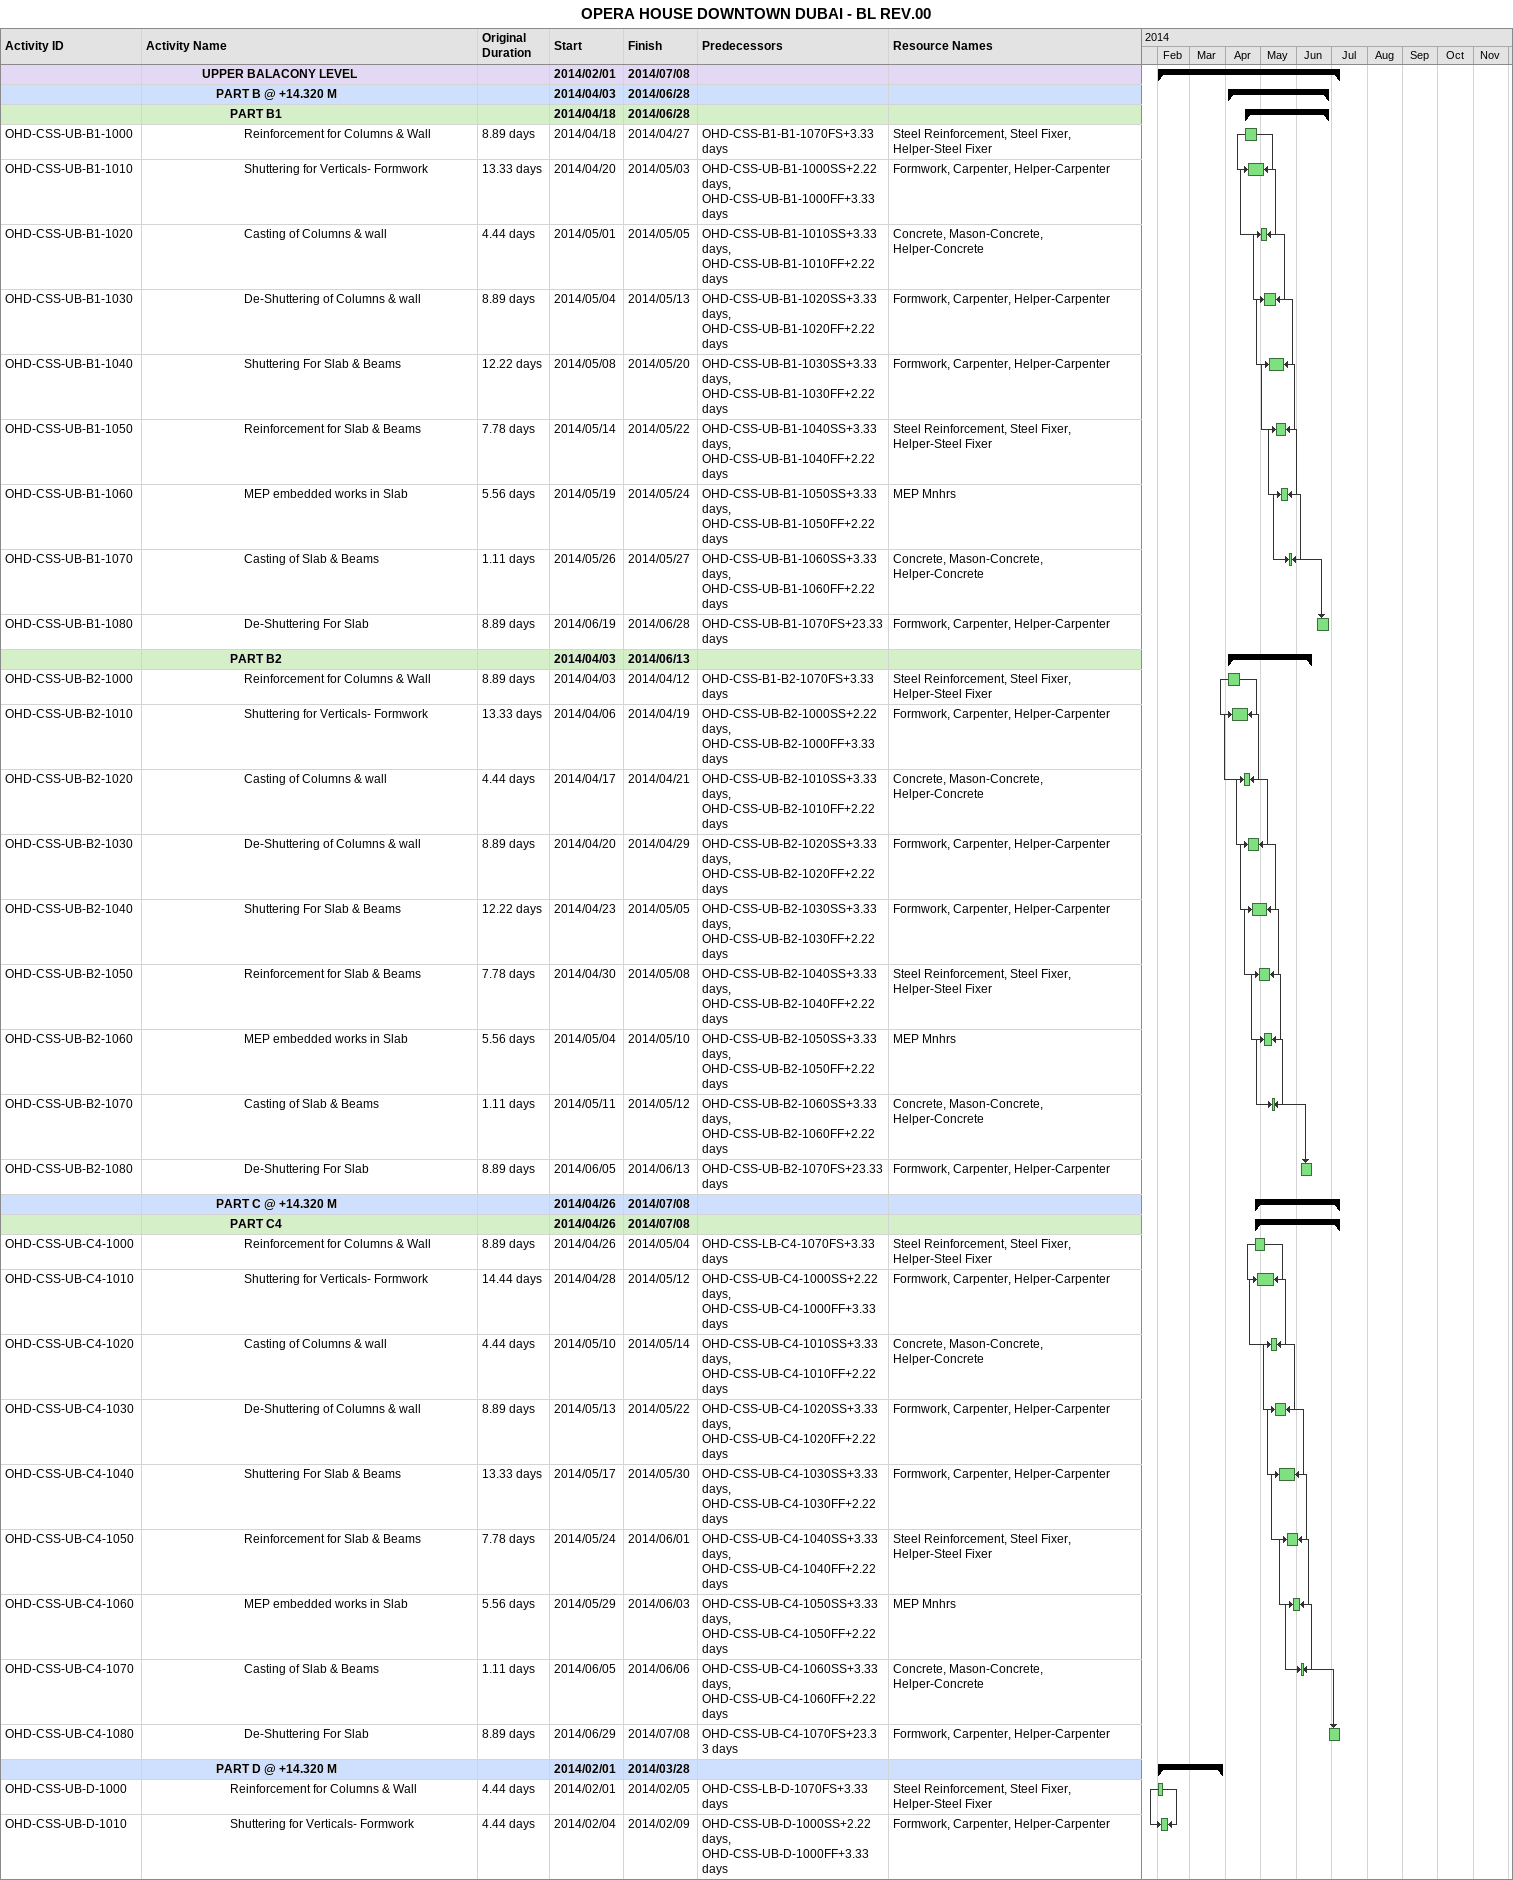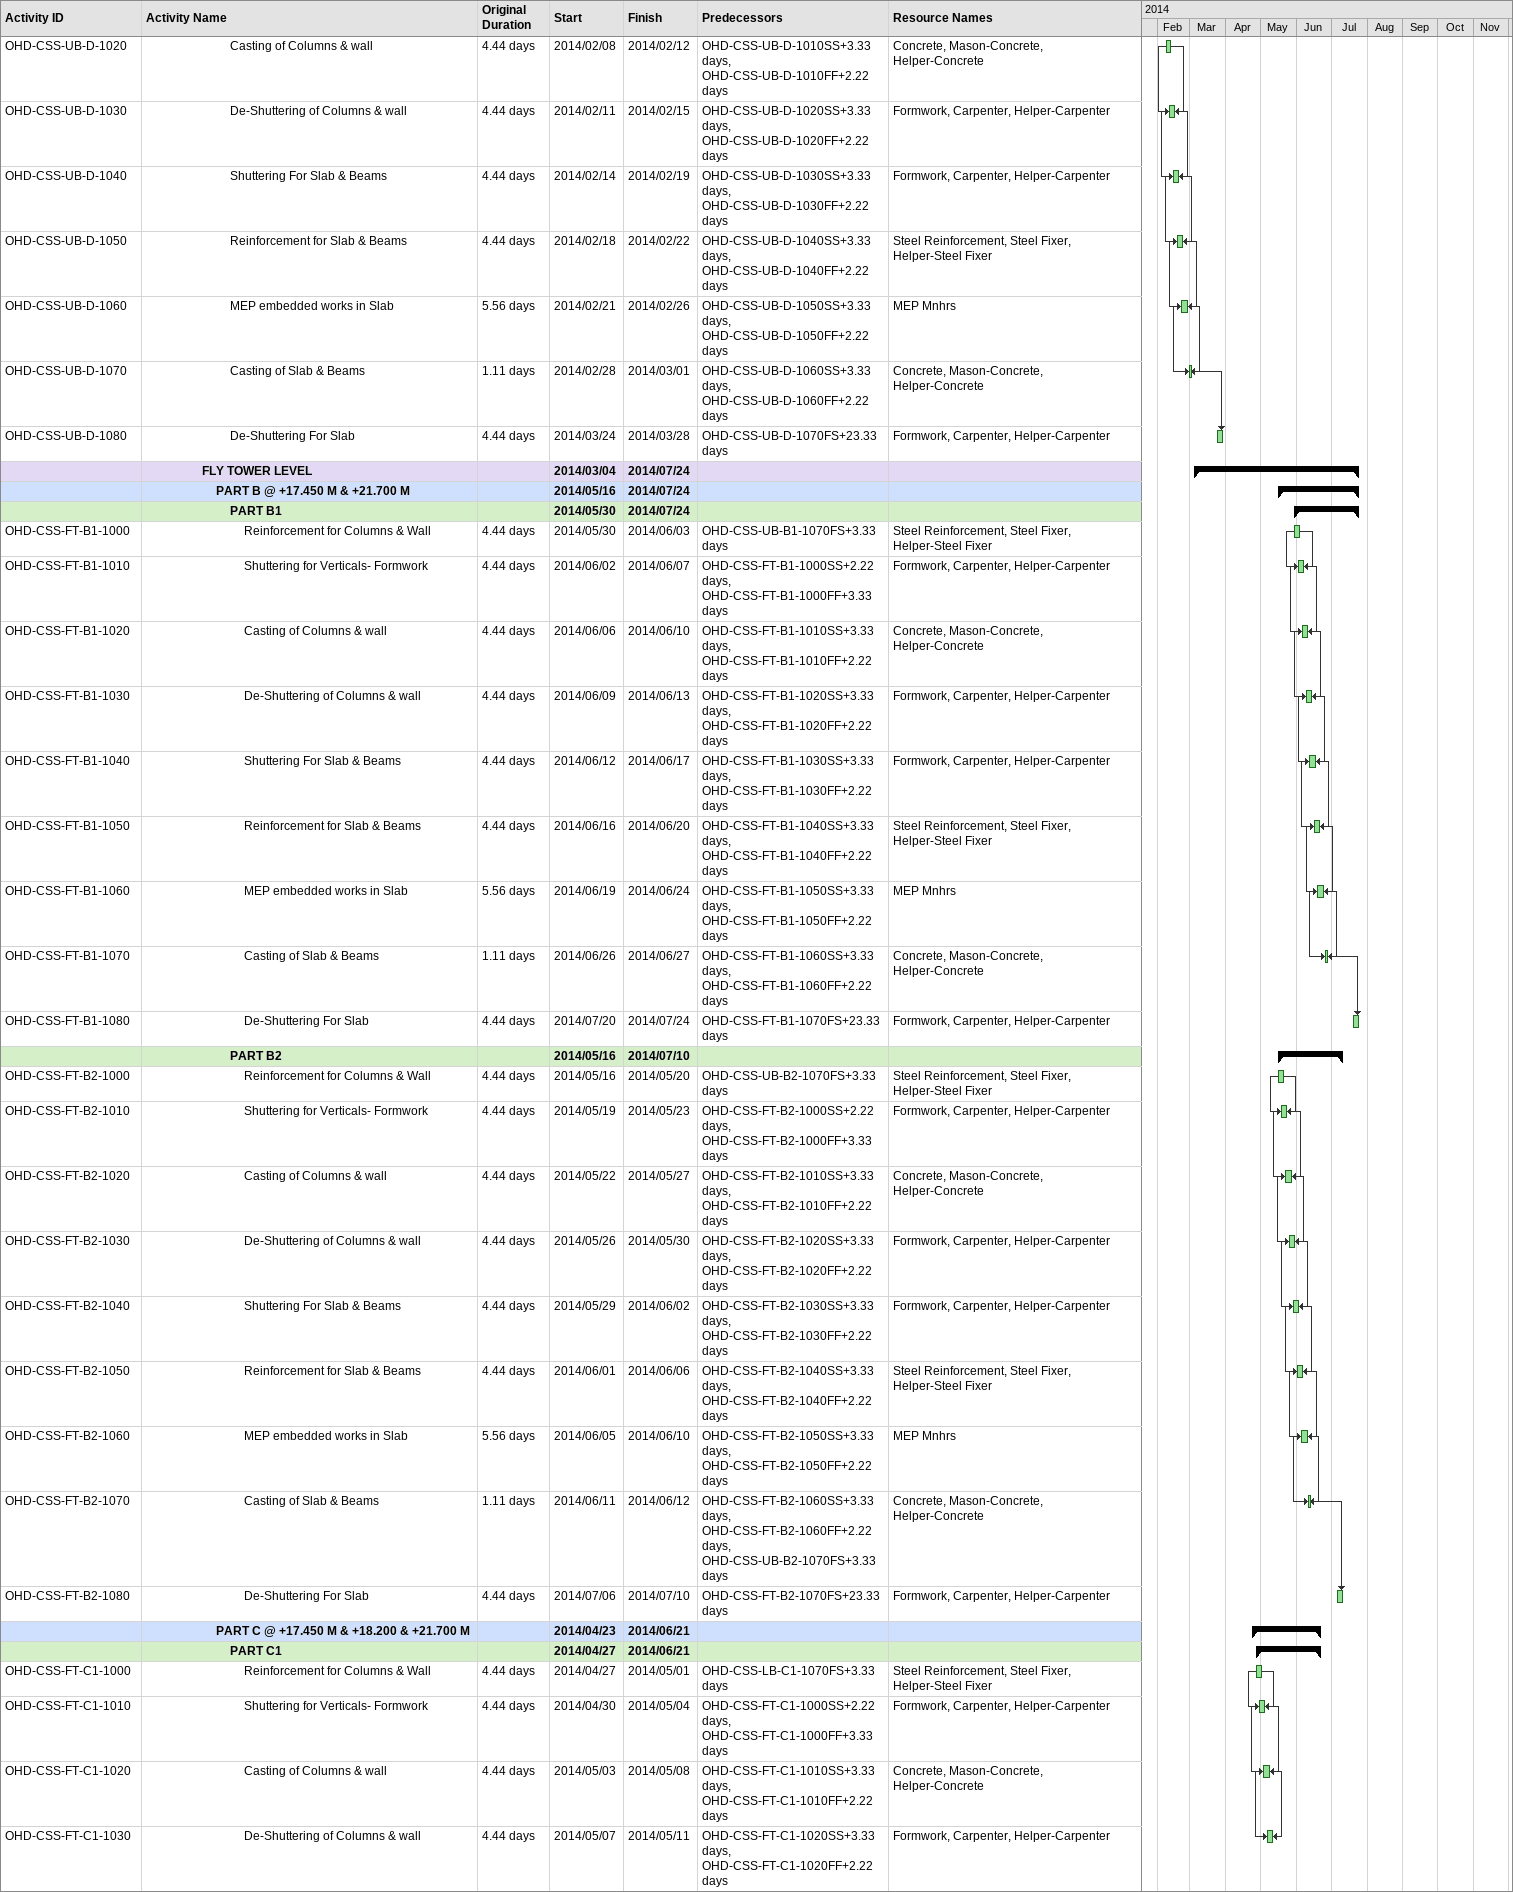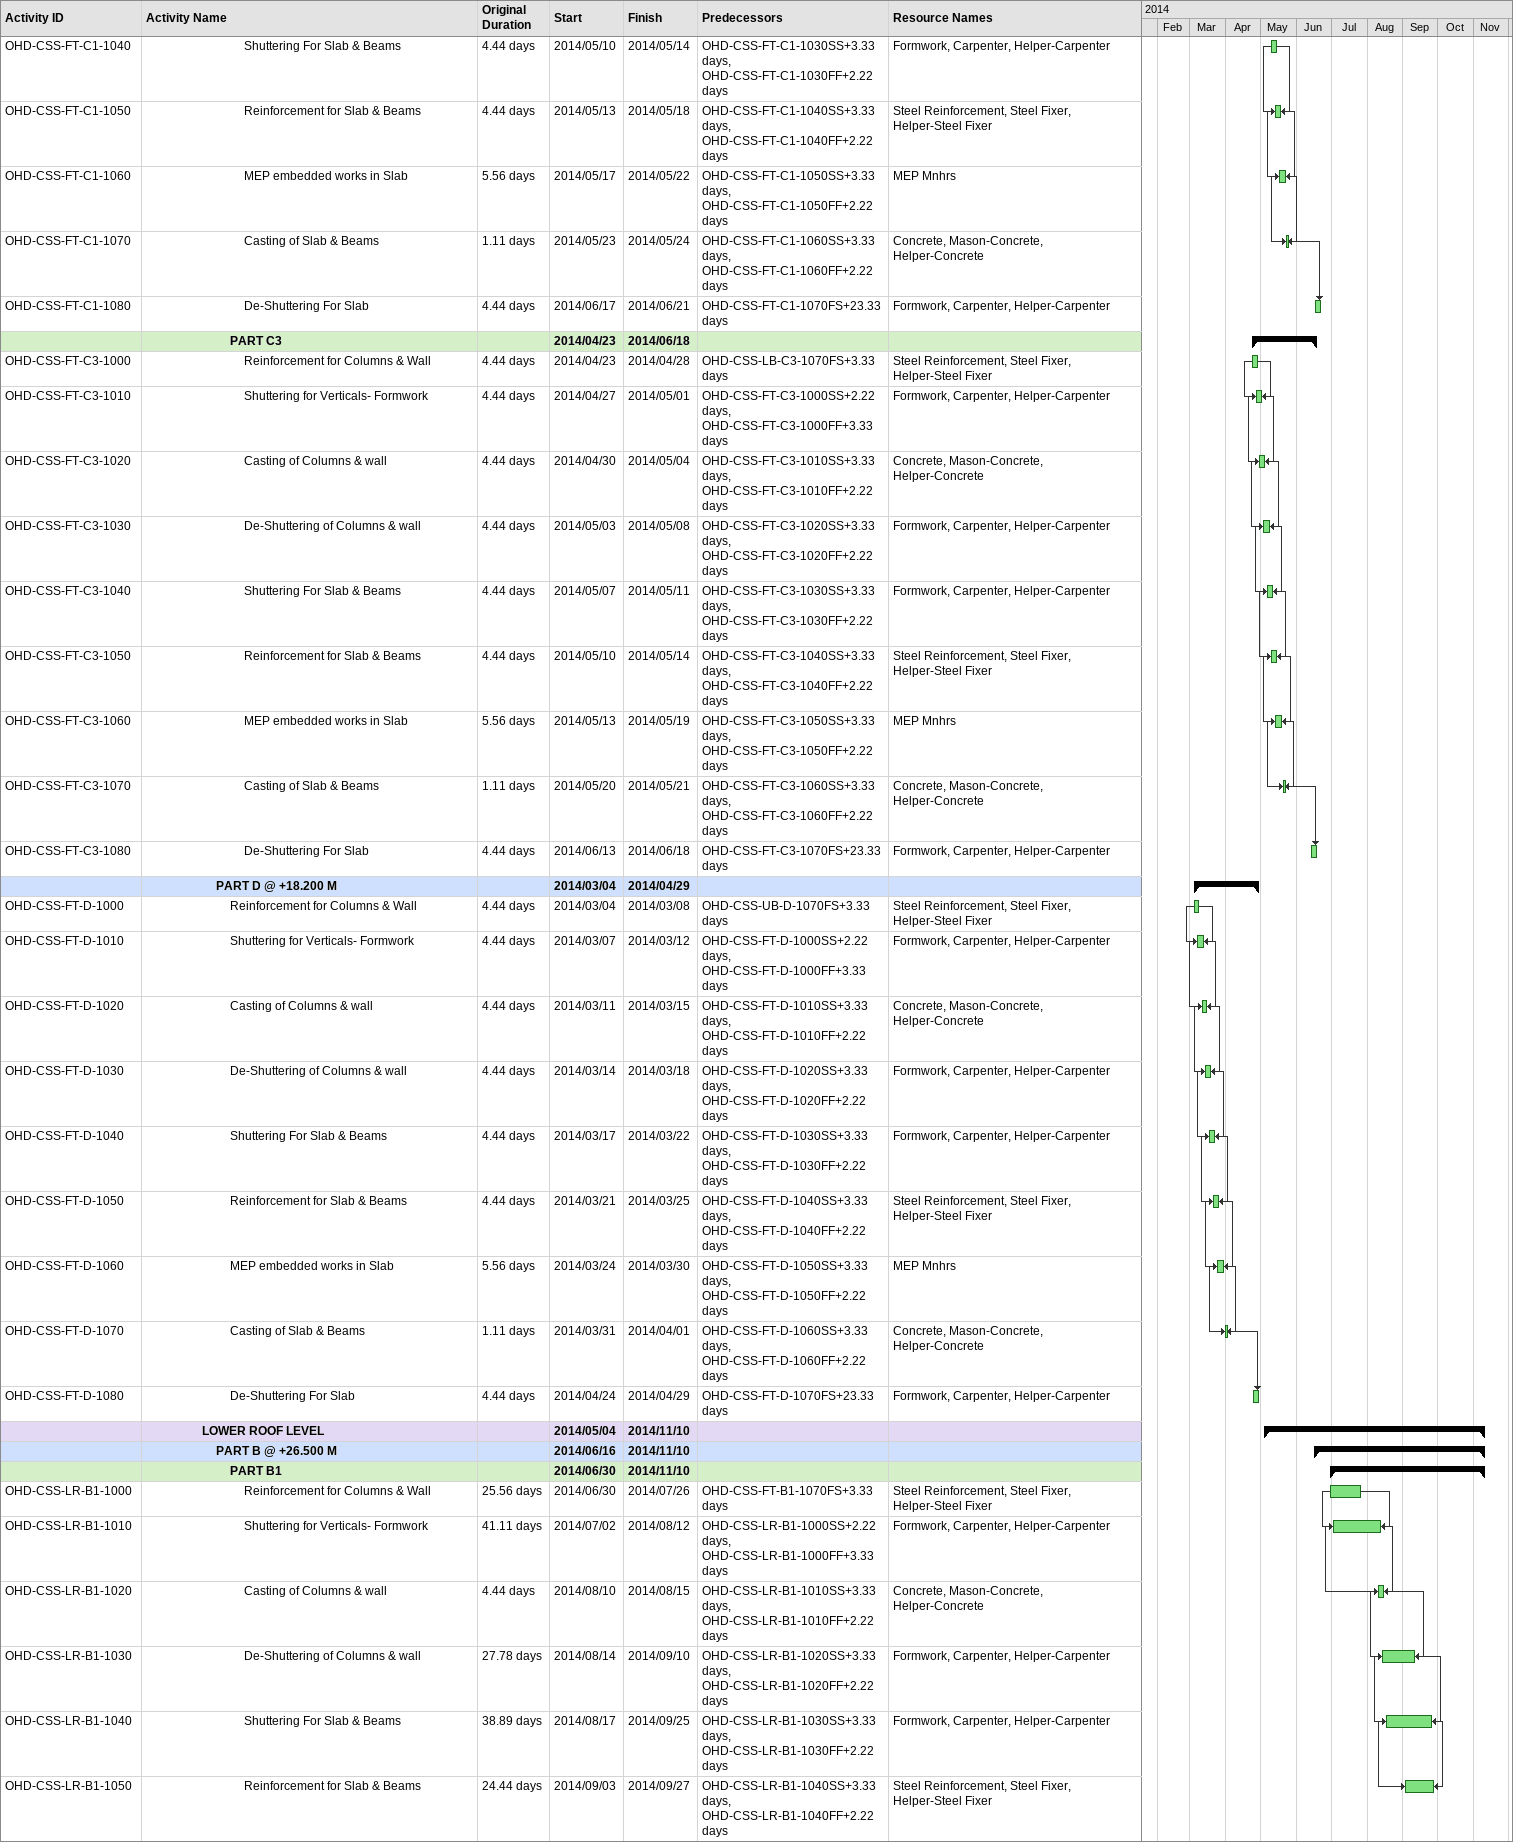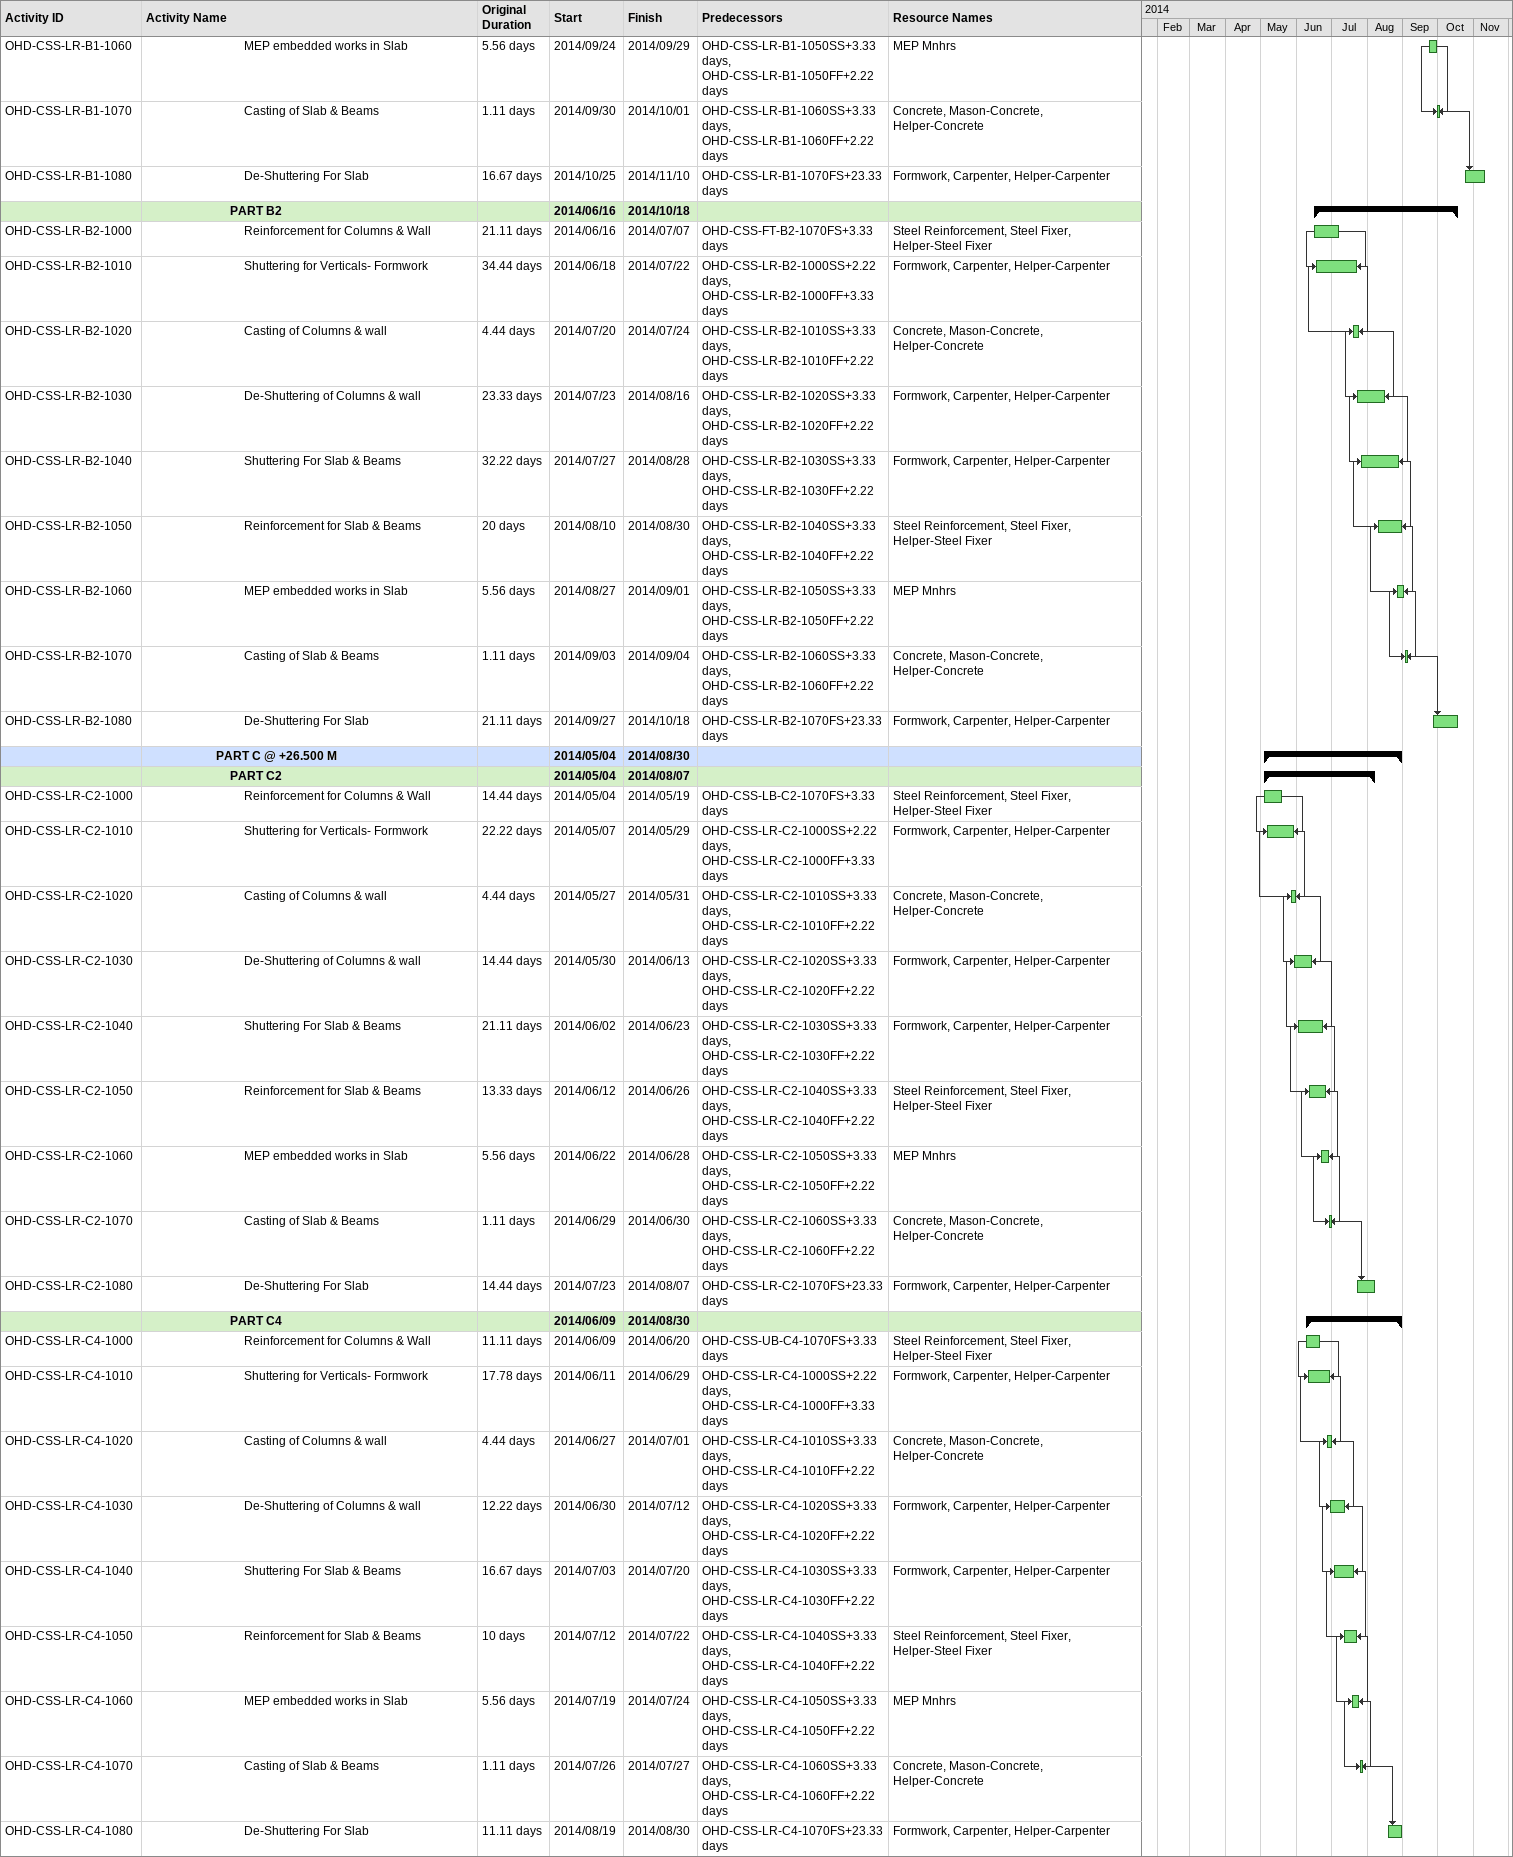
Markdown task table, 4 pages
OPERA HOUSE DOWNTOWN DUBAI - BL REV.00

| ID | Level | Task | Original duration | Start | Finish | Predecessors | Resources |
|---|---|---|---|---|---|---|---|
|  | 5 | **UPPER BALACONY LEVEL** |  | 2014-02-01 | 2014-07-08 |  |  |
|  | 6 | **PART B @ +14.320 M** |  | 2014-04-03 | 2014-06-28 |  |  |
|  | 7 | **PART B1** |  | 2014-04-18 | 2014-06-28 |  |  |
| OHD-CSS-UB-B1-1000 | 8 | Reinforcement for Columns & Wall | 8.89d | 2014-04-18 | 2014-04-27 | OHD-CSS-B1-B1-1070FS+3.33d | Steel Reinforcement, Steel Fixer, Helper-Steel Fixer |
| OHD-CSS-UB-B1-1010 | 8 | Shuttering for Verticals- Formwork | 13.33d | 2014-04-20 | 2014-05-03 | OHD-CSS-UB-B1-1000SS+2.22d, OHD-CSS-UB-B1-1000FF+3.33d | Formwork, Carpenter, Helper-Carpenter |
| OHD-CSS-UB-B1-1020 | 8 | Casting of Columns & wall | 4.44d | 2014-05-01 | 2014-05-05 | OHD-CSS-UB-B1-1010SS+3.33d, OHD-CSS-UB-B1-1010FF+2.22d | Concrete, Mason-Concrete, Helper-Concrete |
| OHD-CSS-UB-B1-1030 | 8 | De-Shuttering of Columns & wall | 8.89d | 2014-05-04 | 2014-05-13 | OHD-CSS-UB-B1-1020SS+3.33d, OHD-CSS-UB-B1-1020FF+2.22d | Formwork, Carpenter, Helper-Carpenter |
| OHD-CSS-UB-B1-1040 | 8 | Shuttering For Slab & Beams | 12.22d | 2014-05-08 | 2014-05-20 | OHD-CSS-UB-B1-1030SS+3.33d, OHD-CSS-UB-B1-1030FF+2.22d | Formwork, Carpenter, Helper-Carpenter |
| OHD-CSS-UB-B1-1050 | 8 | Reinforcement for Slab & Beams | 7.78d | 2014-05-14 | 2014-05-22 | OHD-CSS-UB-B1-1040SS+3.33d, OHD-CSS-UB-B1-1040FF+2.22d | Steel Reinforcement, Steel Fixer, Helper-Steel Fixer |
| OHD-CSS-UB-B1-1060 | 8 | MEP embedded works in Slab | 5.56d | 2014-05-19 | 2014-05-24 | OHD-CSS-UB-B1-1050SS+3.33d, OHD-CSS-UB-B1-1050FF+2.22d | MEP Mnhrs |
| OHD-CSS-UB-B1-1070 | 8 | Casting of Slab & Beams | 1.11d | 2014-05-26 | 2014-05-27 | OHD-CSS-UB-B1-1060SS+3.33d, OHD-CSS-UB-B1-1060FF+2.22d | Concrete, Mason-Concrete, Helper-Concrete |
| OHD-CSS-UB-B1-1080 | 8 | De-Shuttering For Slab | 8.89d | 2014-06-19 | 2014-06-28 | OHD-CSS-UB-B1-1070FS+23.33d | Formwork, Carpenter, Helper-Carpenter |
|  | 7 | **PART B2** |  | 2014-04-03 | 2014-06-13 |  |  |
| OHD-CSS-UB-B2-1000 | 8 | Reinforcement for Columns & Wall | 8.89d | 2014-04-03 | 2014-04-12 | OHD-CSS-B1-B2-1070FS+3.33d | Steel Reinforcement, Steel Fixer, Helper-Steel Fixer |
| OHD-CSS-UB-B2-1010 | 8 | Shuttering for Verticals- Formwork | 13.33d | 2014-04-06 | 2014-04-19 | OHD-CSS-UB-B2-1000SS+2.22d, OHD-CSS-UB-B2-1000FF+3.33d | Formwork, Carpenter, Helper-Carpenter |
| OHD-CSS-UB-B2-1020 | 8 | Casting of Columns & wall | 4.44d | 2014-04-17 | 2014-04-21 | OHD-CSS-UB-B2-1010SS+3.33d, OHD-CSS-UB-B2-1010FF+2.22d | Concrete, Mason-Concrete, Helper-Concrete |
| OHD-CSS-UB-B2-1030 | 8 | De-Shuttering of Columns & wall | 8.89d | 2014-04-20 | 2014-04-29 | OHD-CSS-UB-B2-1020SS+3.33d, OHD-CSS-UB-B2-1020FF+2.22d | Formwork, Carpenter, Helper-Carpenter |
| OHD-CSS-UB-B2-1040 | 8 | Shuttering For Slab & Beams | 12.22d | 2014-04-23 | 2014-05-05 | OHD-CSS-UB-B2-1030SS+3.33d, OHD-CSS-UB-B2-1030FF+2.22d | Formwork, Carpenter, Helper-Carpenter |
| OHD-CSS-UB-B2-1050 | 8 | Reinforcement for Slab & Beams | 7.78d | 2014-04-30 | 2014-05-08 | OHD-CSS-UB-B2-1040SS+3.33d, OHD-CSS-UB-B2-1040FF+2.22d | Steel Reinforcement, Steel Fixer, Helper-Steel Fixer |
| OHD-CSS-UB-B2-1060 | 8 | MEP embedded works in Slab | 5.56d | 2014-05-04 | 2014-05-10 | OHD-CSS-UB-B2-1050SS+3.33d, OHD-CSS-UB-B2-1050FF+2.22d | MEP Mnhrs |
| OHD-CSS-UB-B2-1070 | 8 | Casting of Slab & Beams | 1.11d | 2014-05-11 | 2014-05-12 | OHD-CSS-UB-B2-1060SS+3.33d, OHD-CSS-UB-B2-1060FF+2.22d | Concrete, Mason-Concrete, Helper-Concrete |
| OHD-CSS-UB-B2-1080 | 8 | De-Shuttering For Slab | 8.89d | 2014-06-05 | 2014-06-13 | OHD-CSS-UB-B2-1070FS+23.33d | Formwork, Carpenter, Helper-Carpenter |
|  | 6 | **PART C @ +14.320 M** |  | 2014-04-26 | 2014-07-08 |  |  |
|  | 7 | **PART C4** |  | 2014-04-26 | 2014-07-08 |  |  |
| OHD-CSS-UB-C4-1000 | 8 | Reinforcement for Columns & Wall | 8.89d | 2014-04-26 | 2014-05-04 | OHD-CSS-LB-C4-1070FS+3.33d | Steel Reinforcement, Steel Fixer, Helper-Steel Fixer |
| OHD-CSS-UB-C4-1010 | 8 | Shuttering for Verticals- Formwork | 14.44d | 2014-04-28 | 2014-05-12 | OHD-CSS-UB-C4-1000SS+2.22d, OHD-CSS-UB-C4-1000FF+3.33d | Formwork, Carpenter, Helper-Carpenter |
| OHD-CSS-UB-C4-1020 | 8 | Casting of Columns & wall | 4.44d | 2014-05-10 | 2014-05-14 | OHD-CSS-UB-C4-1010SS+3.33d, OHD-CSS-UB-C4-1010FF+2.22d | Concrete, Mason-Concrete, Helper-Concrete |
| OHD-CSS-UB-C4-1030 | 8 | De-Shuttering of Columns & wall | 8.89d | 2014-05-13 | 2014-05-22 | OHD-CSS-UB-C4-1020SS+3.33d, OHD-CSS-UB-C4-1020FF+2.22d | Formwork, Carpenter, Helper-Carpenter |
| OHD-CSS-UB-C4-1040 | 8 | Shuttering For Slab & Beams | 13.33d | 2014-05-17 | 2014-05-30 | OHD-CSS-UB-C4-1030SS+3.33d, OHD-CSS-UB-C4-1030FF+2.22d | Formwork, Carpenter, Helper-Carpenter |
| OHD-CSS-UB-C4-1050 | 8 | Reinforcement for Slab & Beams | 7.78d | 2014-05-24 | 2014-06-01 | OHD-CSS-UB-C4-1040SS+3.33d, OHD-CSS-UB-C4-1040FF+2.22d | Steel Reinforcement, Steel Fixer, Helper-Steel Fixer |
| OHD-CSS-UB-C4-1060 | 8 | MEP embedded works in Slab | 5.56d | 2014-05-29 | 2014-06-03 | OHD-CSS-UB-C4-1050SS+3.33d, OHD-CSS-UB-C4-1050FF+2.22d | MEP Mnhrs |
| OHD-CSS-UB-C4-1070 | 8 | Casting of Slab & Beams | 1.11d | 2014-06-05 | 2014-06-06 | OHD-CSS-UB-C4-1060SS+3.33d, OHD-CSS-UB-C4-1060FF+2.22d | Concrete, Mason-Concrete, Helper-Concrete |
| OHD-CSS-UB-C4-1080 | 8 | De-Shuttering For Slab | 8.89d | 2014-06-29 | 2014-07-08 | OHD-CSS-UB-C4-1070FS+23.33d | Formwork, Carpenter, Helper-Carpenter |
|  | 6 | **PART D @ +14.320 M** |  | 2014-02-01 | 2014-03-28 |  |  |
| OHD-CSS-UB-D-1000 | 7 | Reinforcement for Columns & Wall | 4.44d | 2014-02-01 | 2014-02-05 | OHD-CSS-LB-D-1070FS+3.33d | Steel Reinforcement, Steel Fixer, Helper-Steel Fixer |
| OHD-CSS-UB-D-1010 | 7 | Shuttering for Verticals- Formwork | 4.44d | 2014-02-04 | 2014-02-09 | OHD-CSS-UB-D-1000SS+2.22d, OHD-CSS-UB-D-1000FF+3.33d | Formwork, Carpenter, Helper-Carpenter |
| OHD-CSS-UB-D-1020 | 7 | Casting of Columns & wall | 4.44d | 2014-02-08 | 2014-02-12 | OHD-CSS-UB-D-1010SS+3.33d, OHD-CSS-UB-D-1010FF+2.22d | Concrete, Mason-Concrete, Helper-Concrete |
| OHD-CSS-UB-D-1030 | 7 | De-Shuttering of Columns & wall | 4.44d | 2014-02-11 | 2014-02-15 | OHD-CSS-UB-D-1020SS+3.33d, OHD-CSS-UB-D-1020FF+2.22d | Formwork, Carpenter, Helper-Carpenter |
| OHD-CSS-UB-D-1040 | 7 | Shuttering For Slab & Beams | 4.44d | 2014-02-14 | 2014-02-19 | OHD-CSS-UB-D-1030SS+3.33d, OHD-CSS-UB-D-1030FF+2.22d | Formwork, Carpenter, Helper-Carpenter |
| OHD-CSS-UB-D-1050 | 7 | Reinforcement for Slab & Beams | 4.44d | 2014-02-18 | 2014-02-22 | OHD-CSS-UB-D-1040SS+3.33d, OHD-CSS-UB-D-1040FF+2.22d | Steel Reinforcement, Steel Fixer, Helper-Steel Fixer |
| OHD-CSS-UB-D-1060 | 7 | MEP embedded works in Slab | 5.56d | 2014-02-21 | 2014-02-26 | OHD-CSS-UB-D-1050SS+3.33d, OHD-CSS-UB-D-1050FF+2.22d | MEP Mnhrs |
| OHD-CSS-UB-D-1070 | 7 | Casting of Slab & Beams | 1.11d | 2014-02-28 | 2014-03-01 | OHD-CSS-UB-D-1060SS+3.33d, OHD-CSS-UB-D-1060FF+2.22d | Concrete, Mason-Concrete, Helper-Concrete |
| OHD-CSS-UB-D-1080 | 7 | De-Shuttering For Slab | 4.44d | 2014-03-24 | 2014-03-28 | OHD-CSS-UB-D-1070FS+23.33d | Formwork, Carpenter, Helper-Carpenter |
|  | 5 | **FLY TOWER LEVEL** |  | 2014-03-04 | 2014-07-24 |  |  |
|  | 6 | **PART B @ +17.450 M & +21.700 M** |  | 2014-05-16 | 2014-07-24 |  |  |
|  | 7 | **PART B1** |  | 2014-05-30 | 2014-07-24 |  |  |
| OHD-CSS-FT-B1-1000 | 8 | Reinforcement for Columns & Wall | 4.44d | 2014-05-30 | 2014-06-03 | OHD-CSS-UB-B1-1070FS+3.33d | Steel Reinforcement, Steel Fixer, Helper-Steel Fixer |
| OHD-CSS-FT-B1-1010 | 8 | Shuttering for Verticals- Formwork | 4.44d | 2014-06-02 | 2014-06-07 | OHD-CSS-FT-B1-1000SS+2.22d, OHD-CSS-FT-B1-1000FF+3.33d | Formwork, Carpenter, Helper-Carpenter |
| OHD-CSS-FT-B1-1020 | 8 | Casting of Columns & wall | 4.44d | 2014-06-06 | 2014-06-10 | OHD-CSS-FT-B1-1010SS+3.33d, OHD-CSS-FT-B1-1010FF+2.22d | Concrete, Mason-Concrete, Helper-Concrete |
| OHD-CSS-FT-B1-1030 | 8 | De-Shuttering of Columns & wall | 4.44d | 2014-06-09 | 2014-06-13 | OHD-CSS-FT-B1-1020SS+3.33d, OHD-CSS-FT-B1-1020FF+2.22d | Formwork, Carpenter, Helper-Carpenter |
| OHD-CSS-FT-B1-1040 | 8 | Shuttering For Slab & Beams | 4.44d | 2014-06-12 | 2014-06-17 | OHD-CSS-FT-B1-1030SS+3.33d, OHD-CSS-FT-B1-1030FF+2.22d | Formwork, Carpenter, Helper-Carpenter |
| OHD-CSS-FT-B1-1050 | 8 | Reinforcement for Slab & Beams | 4.44d | 2014-06-16 | 2014-06-20 | OHD-CSS-FT-B1-1040SS+3.33d, OHD-CSS-FT-B1-1040FF+2.22d | Steel Reinforcement, Steel Fixer, Helper-Steel Fixer |
| OHD-CSS-FT-B1-1060 | 8 | MEP embedded works in Slab | 5.56d | 2014-06-19 | 2014-06-24 | OHD-CSS-FT-B1-1050SS+3.33d, OHD-CSS-FT-B1-1050FF+2.22d | MEP Mnhrs |
| OHD-CSS-FT-B1-1070 | 8 | Casting of Slab & Beams | 1.11d | 2014-06-26 | 2014-06-27 | OHD-CSS-FT-B1-1060SS+3.33d, OHD-CSS-FT-B1-1060FF+2.22d | Concrete, Mason-Concrete, Helper-Concrete |
| OHD-CSS-FT-B1-1080 | 8 | De-Shuttering For Slab | 4.44d | 2014-07-20 | 2014-07-24 | OHD-CSS-FT-B1-1070FS+23.33d | Formwork, Carpenter, Helper-Carpenter |
|  | 7 | **PART B2** |  | 2014-05-16 | 2014-07-10 |  |  |
| OHD-CSS-FT-B2-1000 | 8 | Reinforcement for Columns & Wall | 4.44d | 2014-05-16 | 2014-05-20 | OHD-CSS-UB-B2-1070FS+3.33d | Steel Reinforcement, Steel Fixer, Helper-Steel Fixer |
| OHD-CSS-FT-B2-1010 | 8 | Shuttering for Verticals- Formwork | 4.44d | 2014-05-19 | 2014-05-23 | OHD-CSS-FT-B2-1000SS+2.22d, OHD-CSS-FT-B2-1000FF+3.33d | Formwork, Carpenter, Helper-Carpenter |
| OHD-CSS-FT-B2-1020 | 8 | Casting of Columns & wall | 4.44d | 2014-05-22 | 2014-05-27 | OHD-CSS-FT-B2-1010SS+3.33d, OHD-CSS-FT-B2-1010FF+2.22d | Concrete, Mason-Concrete, Helper-Concrete |
| OHD-CSS-FT-B2-1030 | 8 | De-Shuttering of Columns & wall | 4.44d | 2014-05-26 | 2014-05-30 | OHD-CSS-FT-B2-1020SS+3.33d, OHD-CSS-FT-B2-1020FF+2.22d | Formwork, Carpenter, Helper-Carpenter |
| OHD-CSS-FT-B2-1040 | 8 | Shuttering For Slab & Beams | 4.44d | 2014-05-29 | 2014-06-02 | OHD-CSS-FT-B2-1030SS+3.33d, OHD-CSS-FT-B2-1030FF+2.22d | Formwork, Carpenter, Helper-Carpenter |
| OHD-CSS-FT-B2-1050 | 8 | Reinforcement for Slab & Beams | 4.44d | 2014-06-01 | 2014-06-06 | OHD-CSS-FT-B2-1040SS+3.33d, OHD-CSS-FT-B2-1040FF+2.22d | Steel Reinforcement, Steel Fixer, Helper-Steel Fixer |
| OHD-CSS-FT-B2-1060 | 8 | MEP embedded works in Slab | 5.56d | 2014-06-05 | 2014-06-10 | OHD-CSS-FT-B2-1050SS+3.33d, OHD-CSS-FT-B2-1050FF+2.22d | MEP Mnhrs |
| OHD-CSS-FT-B2-1070 | 8 | Casting of Slab & Beams | 1.11d | 2014-06-11 | 2014-06-12 | OHD-CSS-FT-B2-1060SS+3.33d, OHD-CSS-FT-B2-1060FF+2.22d, OHD-CSS-UB-B2-1070FS+3.33d | Concrete, Mason-Concrete, Helper-Concrete |
| OHD-CSS-FT-B2-1080 | 8 | De-Shuttering For Slab | 4.44d | 2014-07-06 | 2014-07-10 | OHD-CSS-FT-B2-1070FS+23.33d | Formwork, Carpenter, Helper-Carpenter |
|  | 6 | **PART C @ +17.450 M & +18.200 & +21.700 M** |  | 2014-04-23 | 2014-06-21 |  |  |
|  | 7 | **PART C1** |  | 2014-04-27 | 2014-06-21 |  |  |
| OHD-CSS-FT-C1-1000 | 8 | Reinforcement for Columns & Wall | 4.44d | 2014-04-27 | 2014-05-01 | OHD-CSS-LB-C1-1070FS+3.33d | Steel Reinforcement, Steel Fixer, Helper-Steel Fixer |
| OHD-CSS-FT-C1-1010 | 8 | Shuttering for Verticals- Formwork | 4.44d | 2014-04-30 | 2014-05-04 | OHD-CSS-FT-C1-1000SS+2.22d, OHD-CSS-FT-C1-1000FF+3.33d | Formwork, Carpenter, Helper-Carpenter |
| OHD-CSS-FT-C1-1020 | 8 | Casting of Columns & wall | 4.44d | 2014-05-03 | 2014-05-08 | OHD-CSS-FT-C1-1010SS+3.33d, OHD-CSS-FT-C1-1010FF+2.22d | Concrete, Mason-Concrete, Helper-Concrete |
| OHD-CSS-FT-C1-1030 | 8 | De-Shuttering of Columns & wall | 4.44d | 2014-05-07 | 2014-05-11 | OHD-CSS-FT-C1-1020SS+3.33d, OHD-CSS-FT-C1-1020FF+2.22d | Formwork, Carpenter, Helper-Carpenter |
| OHD-CSS-FT-C1-1040 | 8 | Shuttering For Slab & Beams | 4.44d | 2014-05-10 | 2014-05-14 | OHD-CSS-FT-C1-1030SS+3.33d, OHD-CSS-FT-C1-1030FF+2.22d | Formwork, Carpenter, Helper-Carpenter |
| OHD-CSS-FT-C1-1050 | 8 | Reinforcement for Slab & Beams | 4.44d | 2014-05-13 | 2014-05-18 | OHD-CSS-FT-C1-1040SS+3.33d, OHD-CSS-FT-C1-1040FF+2.22d | Steel Reinforcement, Steel Fixer, Helper-Steel Fixer |
| OHD-CSS-FT-C1-1060 | 8 | MEP embedded works in Slab | 5.56d | 2014-05-17 | 2014-05-22 | OHD-CSS-FT-C1-1050SS+3.33d, OHD-CSS-FT-C1-1050FF+2.22d | MEP Mnhrs |
| OHD-CSS-FT-C1-1070 | 8 | Casting of Slab & Beams | 1.11d | 2014-05-23 | 2014-05-24 | OHD-CSS-FT-C1-1060SS+3.33d, OHD-CSS-FT-C1-1060FF+2.22d | Concrete, Mason-Concrete, Helper-Concrete |
| OHD-CSS-FT-C1-1080 | 8 | De-Shuttering For Slab | 4.44d | 2014-06-17 | 2014-06-21 | OHD-CSS-FT-C1-1070FS+23.33d | Formwork, Carpenter, Helper-Carpenter |
|  | 7 | **PART C3** |  | 2014-04-23 | 2014-06-18 |  |  |
| OHD-CSS-FT-C3-1000 | 8 | Reinforcement for Columns & Wall | 4.44d | 2014-04-23 | 2014-04-28 | OHD-CSS-LB-C3-1070FS+3.33d | Steel Reinforcement, Steel Fixer, Helper-Steel Fixer |
| OHD-CSS-FT-C3-1010 | 8 | Shuttering for Verticals- Formwork | 4.44d | 2014-04-27 | 2014-05-01 | OHD-CSS-FT-C3-1000SS+2.22d, OHD-CSS-FT-C3-1000FF+3.33d | Formwork, Carpenter, Helper-Carpenter |
| OHD-CSS-FT-C3-1020 | 8 | Casting of Columns & wall | 4.44d | 2014-04-30 | 2014-05-04 | OHD-CSS-FT-C3-1010SS+3.33d, OHD-CSS-FT-C3-1010FF+2.22d | Concrete, Mason-Concrete, Helper-Concrete |
| OHD-CSS-FT-C3-1030 | 8 | De-Shuttering of Columns & wall | 4.44d | 2014-05-03 | 2014-05-08 | OHD-CSS-FT-C3-1020SS+3.33d, OHD-CSS-FT-C3-1020FF+2.22d | Formwork, Carpenter, Helper-Carpenter |
| OHD-CSS-FT-C3-1040 | 8 | Shuttering For Slab & Beams | 4.44d | 2014-05-07 | 2014-05-11 | OHD-CSS-FT-C3-1030SS+3.33d, OHD-CSS-FT-C3-1030FF+2.22d | Formwork, Carpenter, Helper-Carpenter |
| OHD-CSS-FT-C3-1050 | 8 | Reinforcement for Slab & Beams | 4.44d | 2014-05-10 | 2014-05-14 | OHD-CSS-FT-C3-1040SS+3.33d, OHD-CSS-FT-C3-1040FF+2.22d | Steel Reinforcement, Steel Fixer, Helper-Steel Fixer |
| OHD-CSS-FT-C3-1060 | 8 | MEP embedded works in Slab | 5.56d | 2014-05-13 | 2014-05-19 | OHD-CSS-FT-C3-1050SS+3.33d, OHD-CSS-FT-C3-1050FF+2.22d | MEP Mnhrs |
| OHD-CSS-FT-C3-1070 | 8 | Casting of Slab & Beams | 1.11d | 2014-05-20 | 2014-05-21 | OHD-CSS-FT-C3-1060SS+3.33d, OHD-CSS-FT-C3-1060FF+2.22d | Concrete, Mason-Concrete, Helper-Concrete |
| OHD-CSS-FT-C3-1080 | 8 | De-Shuttering For Slab | 4.44d | 2014-06-13 | 2014-06-18 | OHD-CSS-FT-C3-1070FS+23.33d | Formwork, Carpenter, Helper-Carpenter |
|  | 6 | **PART D @ +18.200 M** |  | 2014-03-04 | 2014-04-29 |  |  |
| OHD-CSS-FT-D-1000 | 7 | Reinforcement for Columns & Wall | 4.44d | 2014-03-04 | 2014-03-08 | OHD-CSS-UB-D-1070FS+3.33d | Steel Reinforcement, Steel Fixer, Helper-Steel Fixer |
| OHD-CSS-FT-D-1010 | 7 | Shuttering for Verticals- Formwork | 4.44d | 2014-03-07 | 2014-03-12 | OHD-CSS-FT-D-1000SS+2.22d, OHD-CSS-FT-D-1000FF+3.33d | Formwork, Carpenter, Helper-Carpenter |
| OHD-CSS-FT-D-1020 | 7 | Casting of Columns & wall | 4.44d | 2014-03-11 | 2014-03-15 | OHD-CSS-FT-D-1010SS+3.33d, OHD-CSS-FT-D-1010FF+2.22d | Concrete, Mason-Concrete, Helper-Concrete |
| OHD-CSS-FT-D-1030 | 7 | De-Shuttering of Columns & wall | 4.44d | 2014-03-14 | 2014-03-18 | OHD-CSS-FT-D-1020SS+3.33d, OHD-CSS-FT-D-1020FF+2.22d | Formwork, Carpenter, Helper-Carpenter |
| OHD-CSS-FT-D-1040 | 7 | Shuttering For Slab & Beams | 4.44d | 2014-03-17 | 2014-03-22 | OHD-CSS-FT-D-1030SS+3.33d, OHD-CSS-FT-D-1030FF+2.22d | Formwork, Carpenter, Helper-Carpenter |
| OHD-CSS-FT-D-1050 | 7 | Reinforcement for Slab & Beams | 4.44d | 2014-03-21 | 2014-03-25 | OHD-CSS-FT-D-1040SS+3.33d, OHD-CSS-FT-D-1040FF+2.22d | Steel Reinforcement, Steel Fixer, Helper-Steel Fixer |
| OHD-CSS-FT-D-1060 | 7 | MEP embedded works in Slab | 5.56d | 2014-03-24 | 2014-03-30 | OHD-CSS-FT-D-1050SS+3.33d, OHD-CSS-FT-D-1050FF+2.22d | MEP Mnhrs |
| OHD-CSS-FT-D-1070 | 7 | Casting of Slab & Beams | 1.11d | 2014-03-31 | 2014-04-01 | OHD-CSS-FT-D-1060SS+3.33d, OHD-CSS-FT-D-1060FF+2.22d | Concrete, Mason-Concrete, Helper-Concrete |
| OHD-CSS-FT-D-1080 | 7 | De-Shuttering For Slab | 4.44d | 2014-04-24 | 2014-04-29 | OHD-CSS-FT-D-1070FS+23.33d | Formwork, Carpenter, Helper-Carpenter |
|  | 5 | **LOWER ROOF LEVEL** |  | 2014-05-04 | 2014-11-10 |  |  |
|  | 6 | **PART B @ +26.500 M** |  | 2014-06-16 | 2014-11-10 |  |  |
|  | 7 | **PART B1** |  | 2014-06-30 | 2014-11-10 |  |  |
| OHD-CSS-LR-B1-1000 | 8 | Reinforcement for Columns & Wall | 25.56d | 2014-06-30 | 2014-07-26 | OHD-CSS-FT-B1-1070FS+3.33d | Steel Reinforcement, Steel Fixer, Helper-Steel Fixer |
| OHD-CSS-LR-B1-1010 | 8 | Shuttering for Verticals- Formwork | 41.11d | 2014-07-02 | 2014-08-12 | OHD-CSS-LR-B1-1000SS+2.22d, OHD-CSS-LR-B1-1000FF+3.33d | Formwork, Carpenter, Helper-Carpenter |
| OHD-CSS-LR-B1-1020 | 8 | Casting of Columns & wall | 4.44d | 2014-08-10 | 2014-08-15 | OHD-CSS-LR-B1-1010SS+3.33d, OHD-CSS-LR-B1-1010FF+2.22d | Concrete, Mason-Concrete, Helper-Concrete |
| OHD-CSS-LR-B1-1030 | 8 | De-Shuttering of Columns & wall | 27.78d | 2014-08-14 | 2014-09-10 | OHD-CSS-LR-B1-1020SS+3.33d, OHD-CSS-LR-B1-1020FF+2.22d | Formwork, Carpenter, Helper-Carpenter |
| OHD-CSS-LR-B1-1040 | 8 | Shuttering For Slab & Beams | 38.89d | 2014-08-17 | 2014-09-25 | OHD-CSS-LR-B1-1030SS+3.33d, OHD-CSS-LR-B1-1030FF+2.22d | Formwork, Carpenter, Helper-Carpenter |
| OHD-CSS-LR-B1-1050 | 8 | Reinforcement for Slab & Beams | 24.44d | 2014-09-03 | 2014-09-27 | OHD-CSS-LR-B1-1040SS+3.33d, OHD-CSS-LR-B1-1040FF+2.22d | Steel Reinforcement, Steel Fixer, Helper-Steel Fixer |
| OHD-CSS-LR-B1-1060 | 8 | MEP embedded works in Slab | 5.56d | 2014-09-24 | 2014-09-29 | OHD-CSS-LR-B1-1050SS+3.33d, OHD-CSS-LR-B1-1050FF+2.22d | MEP Mnhrs |
| OHD-CSS-LR-B1-1070 | 8 | Casting of Slab & Beams | 1.11d | 2014-09-30 | 2014-10-01 | OHD-CSS-LR-B1-1060SS+3.33d, OHD-CSS-LR-B1-1060FF+2.22d | Concrete, Mason-Concrete, Helper-Concrete |
| OHD-CSS-LR-B1-1080 | 8 | De-Shuttering For Slab | 16.67d | 2014-10-25 | 2014-11-10 | OHD-CSS-LR-B1-1070FS+23.33d | Formwork, Carpenter, Helper-Carpenter |
|  | 7 | **PART B2** |  | 2014-06-16 | 2014-10-18 |  |  |
| OHD-CSS-LR-B2-1000 | 8 | Reinforcement for Columns & Wall | 21.11d | 2014-06-16 | 2014-07-07 | OHD-CSS-FT-B2-1070FS+3.33d | Steel Reinforcement, Steel Fixer, Helper-Steel Fixer |
| OHD-CSS-LR-B2-1010 | 8 | Shuttering for Verticals- Formwork | 34.44d | 2014-06-18 | 2014-07-22 | OHD-CSS-LR-B2-1000SS+2.22d, OHD-CSS-LR-B2-1000FF+3.33d | Formwork, Carpenter, Helper-Carpenter |
| OHD-CSS-LR-B2-1020 | 8 | Casting of Columns & wall | 4.44d | 2014-07-20 | 2014-07-24 | OHD-CSS-LR-B2-1010SS+3.33d, OHD-CSS-LR-B2-1010FF+2.22d | Concrete, Mason-Concrete, Helper-Concrete |
| OHD-CSS-LR-B2-1030 | 8 | De-Shuttering of Columns & wall | 23.33d | 2014-07-23 | 2014-08-16 | OHD-CSS-LR-B2-1020SS+3.33d, OHD-CSS-LR-B2-1020FF+2.22d | Formwork, Carpenter, Helper-Carpenter |
| OHD-CSS-LR-B2-1040 | 8 | Shuttering For Slab & Beams | 32.22d | 2014-07-27 | 2014-08-28 | OHD-CSS-LR-B2-1030SS+3.33d, OHD-CSS-LR-B2-1030FF+2.22d | Formwork, Carpenter, Helper-Carpenter |
| OHD-CSS-LR-B2-1050 | 8 | Reinforcement for Slab & Beams | 20d | 2014-08-10 | 2014-08-30 | OHD-CSS-LR-B2-1040SS+3.33d, OHD-CSS-LR-B2-1040FF+2.22d | Steel Reinforcement, Steel Fixer, Helper-Steel Fixer |
| OHD-CSS-LR-B2-1060 | 8 | MEP embedded works in Slab | 5.56d | 2014-08-27 | 2014-09-01 | OHD-CSS-LR-B2-1050SS+3.33d, OHD-CSS-LR-B2-1050FF+2.22d | MEP Mnhrs |
| OHD-CSS-LR-B2-1070 | 8 | Casting of Slab & Beams | 1.11d | 2014-09-03 | 2014-09-04 | OHD-CSS-LR-B2-1060SS+3.33d, OHD-CSS-LR-B2-1060FF+2.22d | Concrete, Mason-Concrete, Helper-Concrete |
| OHD-CSS-LR-B2-1080 | 8 | De-Shuttering For Slab | 21.11d | 2014-09-27 | 2014-10-18 | OHD-CSS-LR-B2-1070FS+23.33d | Formwork, Carpenter, Helper-Carpenter |
|  | 6 | **PART C @ +26.500 M** |  | 2014-05-04 | 2014-08-30 |  |  |
|  | 7 | **PART C2** |  | 2014-05-04 | 2014-08-07 |  |  |
| OHD-CSS-LR-C2-1000 | 8 | Reinforcement for Columns & Wall | 14.44d | 2014-05-04 | 2014-05-19 | OHD-CSS-LB-C2-1070FS+3.33d | Steel Reinforcement, Steel Fixer, Helper-Steel Fixer |
| OHD-CSS-LR-C2-1010 | 8 | Shuttering for Verticals- Formwork | 22.22d | 2014-05-07 | 2014-05-29 | OHD-CSS-LR-C2-1000SS+2.22d, OHD-CSS-LR-C2-1000FF+3.33d | Formwork, Carpenter, Helper-Carpenter |
| OHD-CSS-LR-C2-1020 | 8 | Casting of Columns & wall | 4.44d | 2014-05-27 | 2014-05-31 | OHD-CSS-LR-C2-1010SS+3.33d, OHD-CSS-LR-C2-1010FF+2.22d | Concrete, Mason-Concrete, Helper-Concrete |
| OHD-CSS-LR-C2-1030 | 8 | De-Shuttering of Columns & wall | 14.44d | 2014-05-30 | 2014-06-13 | OHD-CSS-LR-C2-1020SS+3.33d, OHD-CSS-LR-C2-1020FF+2.22d | Formwork, Carpenter, Helper-Carpenter |
| OHD-CSS-LR-C2-1040 | 8 | Shuttering For Slab & Beams | 21.11d | 2014-06-02 | 2014-06-23 | OHD-CSS-LR-C2-1030SS+3.33d, OHD-CSS-LR-C2-1030FF+2.22d | Formwork, Carpenter, Helper-Carpenter |
| OHD-CSS-LR-C2-1050 | 8 | Reinforcement for Slab & Beams | 13.33d | 2014-06-12 | 2014-06-26 | OHD-CSS-LR-C2-1040SS+3.33d, OHD-CSS-LR-C2-1040FF+2.22d | Steel Reinforcement, Steel Fixer, Helper-Steel Fixer |
| OHD-CSS-LR-C2-1060 | 8 | MEP embedded works in Slab | 5.56d | 2014-06-22 | 2014-06-28 | OHD-CSS-LR-C2-1050SS+3.33d, OHD-CSS-LR-C2-1050FF+2.22d | MEP Mnhrs |
| OHD-CSS-LR-C2-1070 | 8 | Casting of Slab & Beams | 1.11d | 2014-06-29 | 2014-06-30 | OHD-CSS-LR-C2-1060SS+3.33d, OHD-CSS-LR-C2-1060FF+2.22d | Concrete, Mason-Concrete, Helper-Concrete |
| OHD-CSS-LR-C2-1080 | 8 | De-Shuttering For Slab | 14.44d | 2014-07-23 | 2014-08-07 | OHD-CSS-LR-C2-1070FS+23.33d | Formwork, Carpenter, Helper-Carpenter |
|  | 7 | **PART C4** |  | 2014-06-09 | 2014-08-30 |  |  |
| OHD-CSS-LR-C4-1000 | 8 | Reinforcement for Columns & Wall | 11.11d | 2014-06-09 | 2014-06-20 | OHD-CSS-UB-C4-1070FS+3.33d | Steel Reinforcement, Steel Fixer, Helper-Steel Fixer |
| OHD-CSS-LR-C4-1010 | 8 | Shuttering for Verticals- Formwork | 17.78d | 2014-06-11 | 2014-06-29 | OHD-CSS-LR-C4-1000SS+2.22d, OHD-CSS-LR-C4-1000FF+3.33d | Formwork, Carpenter, Helper-Carpenter |
| OHD-CSS-LR-C4-1020 | 8 | Casting of Columns & wall | 4.44d | 2014-06-27 | 2014-07-01 | OHD-CSS-LR-C4-1010SS+3.33d, OHD-CSS-LR-C4-1010FF+2.22d | Concrete, Mason-Concrete, Helper-Concrete |
| OHD-CSS-LR-C4-1030 | 8 | De-Shuttering of Columns & wall | 12.22d | 2014-06-30 | 2014-07-12 | OHD-CSS-LR-C4-1020SS+3.33d, OHD-CSS-LR-C4-1020FF+2.22d | Formwork, Carpenter, Helper-Carpenter |
| OHD-CSS-LR-C4-1040 | 8 | Shuttering For Slab & Beams | 16.67d | 2014-07-03 | 2014-07-20 | OHD-CSS-LR-C4-1030SS+3.33d, OHD-CSS-LR-C4-1030FF+2.22d | Formwork, Carpenter, Helper-Carpenter |
| OHD-CSS-LR-C4-1050 | 8 | Reinforcement for Slab & Beams | 10d | 2014-07-12 | 2014-07-22 | OHD-CSS-LR-C4-1040SS+3.33d, OHD-CSS-LR-C4-1040FF+2.22d | Steel Reinforcement, Steel Fixer, Helper-Steel Fixer |
| OHD-CSS-LR-C4-1060 | 8 | MEP embedded works in Slab | 5.56d | 2014-07-19 | 2014-07-24 | OHD-CSS-LR-C4-1050SS+3.33d, OHD-CSS-LR-C4-1050FF+2.22d | MEP Mnhrs |
| OHD-CSS-LR-C4-1070 | 8 | Casting of Slab & Beams | 1.11d | 2014-07-26 | 2014-07-27 | OHD-CSS-LR-C4-1060SS+3.33d, OHD-CSS-LR-C4-1060FF+2.22d | Concrete, Mason-Concrete, Helper-Concrete |
| OHD-CSS-LR-C4-1080 | 8 | De-Shuttering For Slab | 11.11d | 2014-08-19 | 2014-08-30 | OHD-CSS-LR-C4-1070FS+23.33d | Formwork, Carpenter, Helper-Carpenter |
